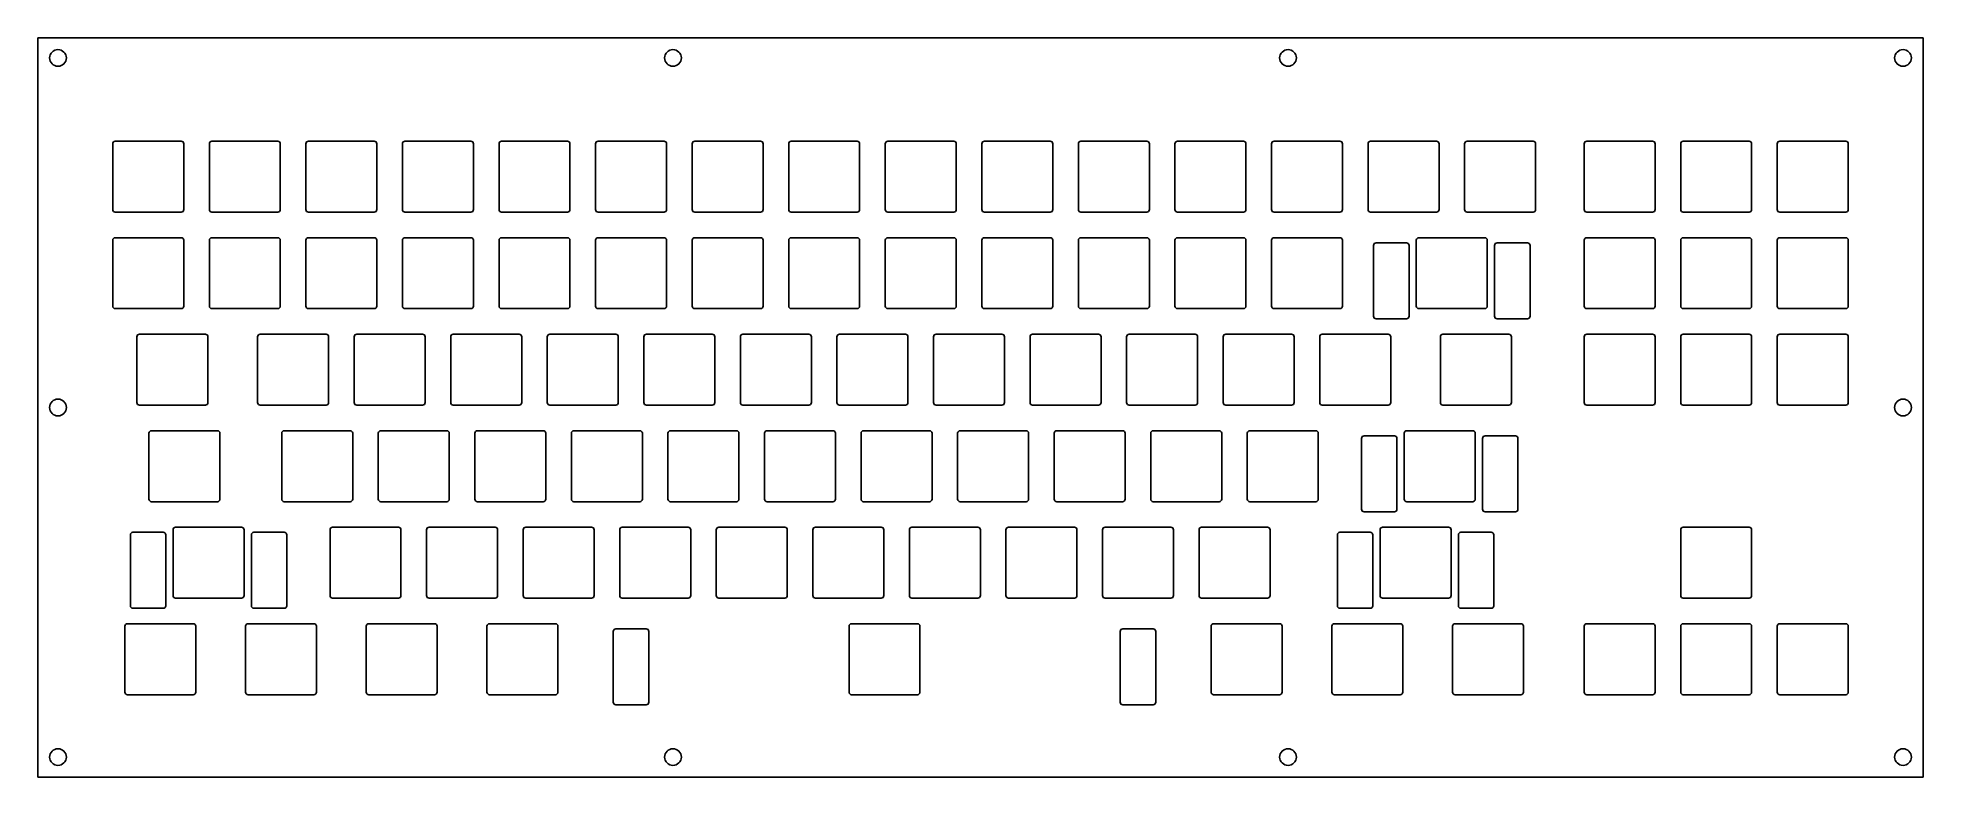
# Model space of a CAD drawing. Extents: x -0.186 to 0.186, y -0.073 to 0.073.
import ezdxf

# ---------------------------------------------------------------- set-up
doc = ezdxf.new("R2010")
doc.units = 0
doc.layers.add('VISIBLE', color=7, linetype='CONTINUOUS')

msp = doc.modelspace()

# ---------------------------------------------------------------- linework, layer by layer
at = {"layer": 'VISIBLE'}
for p, q in [((-0.186, 0.073), (0.186, 0.073)), ((-0.186, 0.073), (-0.186, -0.073)), ((0.186, 0.073), (0.186, -0.073)), ((-0.17069, 0.05256), (-0.15769, 0.05256)), ((-0.15164, 0.05256), (-0.13864, 0.05256)), ((-0.13259, 0.05256), (-0.11959, 0.05256)), ((-0.11354, 0.05256), (-0.10054, 0.05256)), ((-0.09449, 0.05256), (-0.08149, 0.05256)), ((-0.07544, 0.05256), (-0.06244, 0.05256)), ((-0.05639, 0.05256), (-0.04339, 0.05256)), ((-0.03734, 0.05256), (-0.02434, 0.05256)), ((-0.01829, 0.05256), (-0.00529, 0.05256)), ((0.00076, 0.05256), (0.01376, 0.05256)), ((0.01981, 0.05256), (0.03281, 0.05256)), ((0.03886, 0.05256), (0.05186, 0.05256)), ((0.05791, 0.05256), (0.07091, 0.05256)), ((0.07696, 0.05256), (0.08996, 0.05256)), ((0.09601, 0.05256), (0.10901, 0.05256)), ((0.11959, 0.05256), (0.13259, 0.05256)), ((0.13864, 0.05256), (0.15164, 0.05256)), ((0.15769, 0.05256), (0.17069, 0.05256)), ((-0.17119, 0.05206), (-0.17119, 0.03906)), ((-0.15719, 0.05206), (-0.15719, 0.03906)), ((-0.15214, 0.05206), (-0.15214, 0.03906)), ((-0.13814, 0.05206), (-0.13814, 0.03906)), ((-0.13309, 0.05206), (-0.13309, 0.03906)), ((-0.11909, 0.05206), (-0.11909, 0.03906)), ((-0.11404, 0.05206), (-0.11404, 0.03906)), ((-0.10004, 0.05206), (-0.10004, 0.03906)), ((-0.09499, 0.05206), (-0.09499, 0.03906)), ((-0.08099, 0.05206), (-0.08099, 0.03906)), ((-0.07594, 0.05206), (-0.07594, 0.03906)), ((-0.06194, 0.05206), (-0.06194, 0.03906)), ((-0.05689, 0.05206), (-0.05689, 0.03906)), ((-0.04289, 0.05206), (-0.04289, 0.03906)), ((-0.03784, 0.05206), (-0.03784, 0.03906)), ((-0.02384, 0.05206), (-0.02384, 0.03906)), ((-0.01879, 0.05206), (-0.01879, 0.03906)), ((-0.00479, 0.05206), (-0.00479, 0.03906)), ((0.00026, 0.05206), (0.00026, 0.03906)), ((0.01426, 0.05206), (0.01426, 0.03906)), ((0.01931, 0.05206), (0.01931, 0.03906)), ((0.03331, 0.05206), (0.03331, 0.03906)), ((0.03836, 0.05206), (0.03836, 0.03906)), ((0.05236, 0.05206), (0.05236, 0.03906)), ((0.05741, 0.05206), (0.05741, 0.03906)), ((0.07141, 0.05206), (0.07141, 0.03906)), ((0.07646, 0.05206), (0.07646, 0.03906)), ((0.09046, 0.05206), (0.09046, 0.03906)), ((0.09551, 0.05206), (0.09551, 0.03906)), ((0.10951, 0.05206), (0.10951, 0.03906)), ((0.11909, 0.05206), (0.11909, 0.03906)), ((0.13309, 0.05206), (0.13309, 0.03906)), ((0.13814, 0.05206), (0.13814, 0.03906)), ((0.15214, 0.05206), (0.15214, 0.03906)), ((0.15719, 0.05206), (0.15719, 0.03906)), ((0.17119, 0.05206), (0.17119, 0.03906)), ((-0.17069, 0.03856), (-0.15769, 0.03856)), ((-0.15164, 0.03856), (-0.13864, 0.03856)), ((-0.13259, 0.03856), (-0.11959, 0.03856)), ((-0.11354, 0.03856), (-0.10054, 0.03856)), ((-0.09449, 0.03856), (-0.08149, 0.03856)), ((-0.07544, 0.03856), (-0.06244, 0.03856)), ((-0.05639, 0.03856), (-0.04339, 0.03856)), ((-0.03734, 0.03856), (-0.02434, 0.03856)), ((-0.01829, 0.03856), (-0.00529, 0.03856)), ((0.00076, 0.03856), (0.01376, 0.03856)), ((0.01981, 0.03856), (0.03281, 0.03856)), ((0.03886, 0.03856), (0.05186, 0.03856)), ((0.05791, 0.03856), (0.07091, 0.03856)), ((0.07696, 0.03856), (0.08996, 0.03856)), ((0.09601, 0.03856), (0.10901, 0.03856)), ((0.11959, 0.03856), (0.13259, 0.03856)), ((0.13864, 0.03856), (0.15164, 0.03856)), ((0.15769, 0.03856), (0.17069, 0.03856)), ((-0.17069, 0.03351), (-0.15769, 0.03351)), ((-0.15164, 0.03351), (-0.13864, 0.03351)), ((-0.13259, 0.03351), (-0.11959, 0.03351)), ((-0.11354, 0.03351), (-0.10054, 0.03351)), ((-0.09449, 0.03351), (-0.08149, 0.03351)), ((-0.07544, 0.03351), (-0.06244, 0.03351)), ((-0.05639, 0.03351), (-0.04339, 0.03351)), ((-0.03734, 0.03351), (-0.02434, 0.03351)), ((-0.01829, 0.03351), (-0.00529, 0.03351)), ((0.00076, 0.03351), (0.01376, 0.03351)), ((0.01981, 0.03351), (0.03281, 0.03351)), ((0.03886, 0.03351), (0.05186, 0.03351)), ((0.05791, 0.03351), (0.07091, 0.03351)), ((0.08648, 0.03351), (0.09948, 0.03351)), ((0.11959, 0.03351), (0.13259, 0.03351)), ((0.13864, 0.03351), (0.15164, 0.03351)), ((0.15769, 0.03351), (0.17069, 0.03351)), ((-0.17119, 0.03301), (-0.17119, 0.02001)), ((-0.15719, 0.03301), (-0.15719, 0.02001)), ((-0.15214, 0.03301), (-0.15214, 0.02001)), ((-0.13814, 0.03301), (-0.13814, 0.02001)), ((-0.13309, 0.03301), (-0.13309, 0.02001)), ((-0.11909, 0.03301), (-0.11909, 0.02001)), ((-0.11404, 0.03301), (-0.11404, 0.02001)), ((-0.10004, 0.03301), (-0.10004, 0.02001)), ((-0.09499, 0.03301), (-0.09499, 0.02001)), ((-0.08099, 0.03301), (-0.08099, 0.02001)), ((-0.07594, 0.03301), (-0.07594, 0.02001)), ((-0.06194, 0.03301), (-0.06194, 0.02001)), ((-0.05689, 0.03301), (-0.05689, 0.02001)), ((-0.04289, 0.03301), (-0.04289, 0.02001)), ((-0.03784, 0.03301), (-0.03784, 0.02001)), ((-0.02384, 0.03301), (-0.02384, 0.02001)), ((-0.01879, 0.03301), (-0.01879, 0.02001)), ((-0.00479, 0.03301), (-0.00479, 0.02001)), ((0.00026, 0.03301), (0.00026, 0.02001)), ((0.01426, 0.03301), (0.01426, 0.02001)), ((0.01931, 0.03301), (0.01931, 0.02001)), ((0.03331, 0.03301), (0.03331, 0.02001)), ((0.03836, 0.03301), (0.03836, 0.02001)), ((0.05236, 0.03301), (0.05236, 0.02001)), ((0.05741, 0.03301), (0.05741, 0.02001)), ((0.07141, 0.03301), (0.07141, 0.02001)), ((0.07754, 0.03201), (0.07754, 0.01801)), ((0.07804, 0.03251), (0.08404, 0.03251)), ((0.08454, 0.03201), (0.08454, 0.01801)), ((0.08598, 0.03301), (0.08598, 0.02001)), ((0.09998, 0.03301), (0.09998, 0.02001)), ((0.10142, 0.03201), (0.10142, 0.01801)), ((0.10192, 0.03251), (0.10792, 0.03251)), ((0.10842, 0.03201), (0.10842, 0.01801)), ((0.11909, 0.03301), (0.11909, 0.02001)), ((0.13309, 0.03301), (0.13309, 0.02001)), ((0.13814, 0.03301), (0.13814, 0.02001)), ((0.15214, 0.03301), (0.15214, 0.02001)), ((0.15719, 0.03301), (0.15719, 0.02001)), ((0.17119, 0.03301), (0.17119, 0.02001)), ((-0.17069, 0.01951), (-0.15769, 0.01951)), ((-0.15164, 0.01951), (-0.13864, 0.01951)), ((-0.13259, 0.01951), (-0.11959, 0.01951)), ((-0.11354, 0.01951), (-0.10054, 0.01951)), ((-0.09449, 0.01951), (-0.08149, 0.01951)), ((-0.07544, 0.01951), (-0.06244, 0.01951)), ((-0.05639, 0.01951), (-0.04339, 0.01951)), ((-0.03734, 0.01951), (-0.02434, 0.01951)), ((-0.01829, 0.01951), (-0.00529, 0.01951)), ((0.00076, 0.01951), (0.01376, 0.01951)), ((0.01981, 0.01951), (0.03281, 0.01951)), ((0.03886, 0.01951), (0.05186, 0.01951)), ((0.05791, 0.01951), (0.07091, 0.01951)), ((0.08648, 0.01951), (0.09948, 0.01951)), ((0.11959, 0.01951), (0.13259, 0.01951)), ((0.13864, 0.01951), (0.15164, 0.01951)), ((0.15769, 0.01951), (0.17069, 0.01951)), ((0.07804, 0.01751), (0.08404, 0.01751)), ((0.10192, 0.01751), (0.10792, 0.01751)), ((-0.16643, 0.01396), (-0.16643, 0.00096)), ((-0.16593, 0.01446), (-0.15293, 0.01446)), ((-0.15243, 0.01396), (-0.15243, 0.00096)), ((-0.14262, 0.01396), (-0.14262, 0.00096)), ((-0.14212, 0.01446), (-0.12912, 0.01446)), ((-0.12862, 0.01396), (-0.12862, 0.00096)), ((-0.12357, 0.01396), (-0.12357, 0.00096)), ((-0.12307, 0.01446), (-0.11007, 0.01446)), ((-0.10957, 0.01396), (-0.10957, 0.00096)), ((-0.10452, 0.01396), (-0.10452, 0.00096)), ((-0.10402, 0.01446), (-0.09102, 0.01446)), ((-0.09052, 0.01396), (-0.09052, 0.00096)), ((-0.08547, 0.01396), (-0.08547, 0.00096)), ((-0.08497, 0.01446), (-0.07197, 0.01446)), ((-0.07147, 0.01396), (-0.07147, 0.00096)), ((-0.06642, 0.01396), (-0.06642, 0.00096)), ((-0.06592, 0.01446), (-0.05292, 0.01446)), ((-0.05242, 0.01396), (-0.05242, 0.00096)), ((-0.04737, 0.01396), (-0.04737, 0.00096)), ((-0.04687, 0.01446), (-0.03387, 0.01446)), ((-0.03337, 0.01396), (-0.03337, 0.00096)), ((-0.02832, 0.01396), (-0.02832, 0.00096)), ((-0.02782, 0.01446), (-0.01482, 0.01446)), ((-0.01432, 0.01396), (-0.01432, 0.00096)), ((-0.00927, 0.01396), (-0.00927, 0.00096)), ((-0.00877, 0.01446), (0.00423, 0.01446)), ((0.00473, 0.01396), (0.00473, 0.00096)), ((0.00978, 0.01396), (0.00978, 0.00096)), ((0.01028, 0.01446), (0.02328, 0.01446)), ((0.02378, 0.01396), (0.02378, 0.00096)), ((0.02883, 0.01396), (0.02883, 0.00096)), ((0.02933, 0.01446), (0.04233, 0.01446)), ((0.04283, 0.01396), (0.04283, 0.00096)), ((0.04788, 0.01396), (0.04788, 0.00096)), ((0.04838, 0.01446), (0.06138, 0.01446)), ((0.06188, 0.01396), (0.06188, 0.00096)), ((0.06693, 0.01396), (0.06693, 0.00096)), ((0.06743, 0.01446), (0.08043, 0.01446)), ((0.08093, 0.01396), (0.08093, 0.00096)), ((0.09074, 0.01396), (0.09074, 0.00096)), ((0.09124, 0.01446), (0.10424, 0.01446)), ((0.10474, 0.01396), (0.10474, 0.00096)), ((0.11909, 0.01396), (0.11909, 0.00096)), ((0.11959, 0.01446), (0.13259, 0.01446)), ((0.13309, 0.01396), (0.13309, 0.00096)), ((0.13814, 0.01396), (0.13814, 0.00096)), ((0.13864, 0.01446), (0.15164, 0.01446)), ((0.15214, 0.01396), (0.15214, 0.00096)), ((0.15719, 0.01396), (0.15719, 0.00096)), ((0.15769, 0.01446), (0.17069, 0.01446)), ((0.17119, 0.01396), (0.17119, 0.00096)), ((-0.16593, 0.00046), (-0.15293, 0.00046)), ((-0.14212, 0.00046), (-0.12912, 0.00046)), ((-0.12307, 0.00046), (-0.11007, 0.00046)), ((-0.10402, 0.00046), (-0.09102, 0.00046)), ((-0.08497, 0.00046), (-0.07197, 0.00046)), ((-0.06592, 0.00046), (-0.05292, 0.00046)), ((-0.04687, 0.00046), (-0.03387, 0.00046)), ((-0.02782, 0.00046), (-0.01482, 0.00046)), ((-0.00877, 0.00046), (0.00423, 0.00046)), ((0.01028, 0.00046), (0.02328, 0.00046)), ((0.02933, 0.00046), (0.04233, 0.00046)), ((0.04838, 0.00046), (0.06138, 0.00046)), ((0.06743, 0.00046), (0.08043, 0.00046)), ((0.09124, 0.00046), (0.10424, 0.00046)), ((0.11959, 0.00046), (0.13259, 0.00046)), ((0.13864, 0.00046), (0.15164, 0.00046)), ((0.15769, 0.00046), (0.17069, 0.00046)), ((-0.16405, -0.00509), (-0.16405, -0.01809)), ((-0.16355, -0.00459), (-0.15055, -0.00459)), ((-0.15005, -0.00509), (-0.15005, -0.01809)), ((-0.13786, -0.00509), (-0.13786, -0.01809)), ((-0.13736, -0.00459), (-0.12436, -0.00459)), ((-0.12386, -0.00509), (-0.12386, -0.01809)), ((-0.11881, -0.00509), (-0.11881, -0.01809)), ((-0.11831, -0.00459), (-0.10531, -0.00459)), ((-0.10481, -0.00509), (-0.10481, -0.01809)), ((-0.09976, -0.00509), (-0.09976, -0.01809)), ((-0.09926, -0.00459), (-0.08626, -0.00459)), ((-0.08576, -0.00509), (-0.08576, -0.01809)), ((-0.08071, -0.00509), (-0.08071, -0.01809)), ((-0.08021, -0.00459), (-0.06721, -0.00459)), ((-0.06671, -0.00509), (-0.06671, -0.01809)), ((-0.06166, -0.00509), (-0.06166, -0.01809)), ((-0.06116, -0.00459), (-0.04816, -0.00459)), ((-0.04766, -0.00509), (-0.04766, -0.01809)), ((-0.04261, -0.00509), (-0.04261, -0.01809)), ((-0.04211, -0.00459), (-0.02911, -0.00459)), ((-0.02861, -0.00509), (-0.02861, -0.01809)), ((-0.02356, -0.00509), (-0.02356, -0.01809)), ((-0.02306, -0.00459), (-0.01006, -0.00459)), ((-0.00956, -0.00509), (-0.00956, -0.01809)), ((-0.00451, -0.00509), (-0.00451, -0.01809)), ((-0.00401, -0.00459), (0.00899, -0.00459)), ((0.00949, -0.00509), (0.00949, -0.01809)), ((0.01454, -0.00509), (0.01454, -0.01809)), ((0.01504, -0.00459), (0.02804, -0.00459)), ((0.02854, -0.00509), (0.02854, -0.01809)), ((0.03359, -0.00509), (0.03359, -0.01809)), ((0.03409, -0.00459), (0.04709, -0.00459)), ((0.04759, -0.00509), (0.04759, -0.01809)), ((0.05264, -0.00509), (0.05264, -0.01809)), ((0.05314, -0.00459), (0.06614, -0.00459)), ((0.06664, -0.00509), (0.06664, -0.01809)), ((0.07516, -0.00609), (0.07516, -0.02009)), ((0.07566, -0.00559), (0.08166, -0.00559)), ((0.08216, -0.00609), (0.08216, -0.02009)), ((0.0836, -0.00509), (0.0836, -0.01809)), ((0.0841, -0.00459), (0.0971, -0.00459)), ((0.0976, -0.00509), (0.0976, -0.01809)), ((0.09904, -0.00609), (0.09904, -0.02009)), ((0.09954, -0.00559), (0.10554, -0.00559)), ((0.10604, -0.00609), (0.10604, -0.02009)), ((-0.16355, -0.01859), (-0.15055, -0.01859)), ((-0.13736, -0.01859), (-0.12436, -0.01859)), ((-0.11831, -0.01859), (-0.10531, -0.01859)), ((-0.09926, -0.01859), (-0.08626, -0.01859)), ((-0.08021, -0.01859), (-0.06721, -0.01859)), ((-0.06116, -0.01859), (-0.04816, -0.01859)), ((-0.04211, -0.01859), (-0.02911, -0.01859)), ((-0.02306, -0.01859), (-0.01006, -0.01859)), ((-0.00401, -0.01859), (0.00899, -0.01859)), ((0.01504, -0.01859), (0.02804, -0.01859)), ((0.03409, -0.01859), (0.04709, -0.01859)), ((0.05314, -0.01859), (0.06614, -0.01859)), ((0.0841, -0.01859), (0.0971, -0.01859)), ((0.07566, -0.02059), (0.08166, -0.02059)), ((0.09954, -0.02059), (0.10554, -0.02059)), ((-0.16772, -0.02514), (-0.16772, -0.03914)), ((-0.16722, -0.02464), (-0.16122, -0.02464)), ((-0.16072, -0.02514), (-0.16072, -0.03914)), ((-0.15929, -0.02414), (-0.15929, -0.03714)), ((-0.15879, -0.02364), (-0.14579, -0.02364)), ((-0.14529, -0.02414), (-0.14529, -0.03714)), ((-0.14385, -0.02514), (-0.14385, -0.03914)), ((-0.14335, -0.02464), (-0.13735, -0.02464)), ((-0.13685, -0.02514), (-0.13685, -0.03914)), ((-0.12833, -0.02414), (-0.12833, -0.03714)), ((-0.12783, -0.02364), (-0.11483, -0.02364)), ((-0.11433, -0.02414), (-0.11433, -0.03714)), ((-0.10928, -0.02414), (-0.10928, -0.03714)), ((-0.10878, -0.02364), (-0.09578, -0.02364)), ((-0.09528, -0.02414), (-0.09528, -0.03714)), ((-0.09023, -0.02414), (-0.09023, -0.03714)), ((-0.08973, -0.02364), (-0.07673, -0.02364)), ((-0.07623, -0.02414), (-0.07623, -0.03714)), ((-0.07118, -0.02414), (-0.07118, -0.03714)), ((-0.07068, -0.02364), (-0.05768, -0.02364)), ((-0.05718, -0.02414), (-0.05718, -0.03714)), ((-0.05213, -0.02414), (-0.05213, -0.03714)), ((-0.05163, -0.02364), (-0.03863, -0.02364)), ((-0.03813, -0.02414), (-0.03813, -0.03714)), ((-0.03308, -0.02414), (-0.03308, -0.03714)), ((-0.03258, -0.02364), (-0.01958, -0.02364)), ((-0.01908, -0.02414), (-0.01908, -0.03714)), ((-0.01403, -0.02414), (-0.01403, -0.03714)), ((-0.01353, -0.02364), (-0.00053, -0.02364)), ((-0.00003, -0.02414), (-0.00003, -0.03714)), ((0.00502, -0.02414), (0.00502, -0.03714)), ((0.00552, -0.02364), (0.01852, -0.02364)), ((0.01902, -0.02414), (0.01902, -0.03714)), ((0.02407, -0.02414), (0.02407, -0.03714)), ((0.02457, -0.02364), (0.03757, -0.02364)), ((0.03807, -0.02414), (0.03807, -0.03714)), ((0.04312, -0.02414), (0.04312, -0.03714)), ((0.04362, -0.02364), (0.05662, -0.02364)), ((0.05712, -0.02414), (0.05712, -0.03714)), ((0.0704, -0.02514), (0.0704, -0.03914)), ((0.0709, -0.02464), (0.0769, -0.02464)), ((0.0774, -0.02514), (0.0774, -0.03914)), ((0.07884, -0.02414), (0.07884, -0.03714)), ((0.07934, -0.02364), (0.09234, -0.02364)), ((0.09284, -0.02414), (0.09284, -0.03714)), ((0.09428, -0.02514), (0.09428, -0.03914)), ((0.09478, -0.02464), (0.10078, -0.02464)), ((0.10128, -0.02514), (0.10128, -0.03914)), ((0.13814, -0.02414), (0.13814, -0.03714)), ((0.13864, -0.02364), (0.15164, -0.02364)), ((0.15214, -0.02414), (0.15214, -0.03714)), ((-0.16722, -0.03964), (-0.16122, -0.03964)), ((-0.15879, -0.03764), (-0.14579, -0.03764)), ((-0.14335, -0.03964), (-0.13735, -0.03964)), ((-0.12783, -0.03764), (-0.11483, -0.03764)), ((-0.10878, -0.03764), (-0.09578, -0.03764)), ((-0.08973, -0.03764), (-0.07673, -0.03764)), ((-0.07068, -0.03764), (-0.05768, -0.03764)), ((-0.05163, -0.03764), (-0.03863, -0.03764)), ((-0.03258, -0.03764), (-0.01958, -0.03764)), ((-0.01353, -0.03764), (-0.00053, -0.03764)), ((0.00552, -0.03764), (0.01852, -0.03764)), ((0.02457, -0.03764), (0.03757, -0.03764)), ((0.04362, -0.03764), (0.05662, -0.03764)), ((0.0709, -0.03964), (0.0769, -0.03964)), ((0.07934, -0.03764), (0.09234, -0.03764)), ((0.09478, -0.03964), (0.10078, -0.03964)), ((0.13864, -0.03764), (0.15164, -0.03764)), ((-0.16881, -0.04319), (-0.16881, -0.05619)), ((-0.16831, -0.04269), (-0.15531, -0.04269)), ((-0.15481, -0.04319), (-0.15481, -0.05619)), ((-0.145, -0.04319), (-0.145, -0.05619)), ((-0.1445, -0.04269), (-0.1315, -0.04269)), ((-0.131, -0.04319), (-0.131, -0.05619)), ((-0.12119, -0.04319), (-0.12119, -0.05619)), ((-0.12069, -0.04269), (-0.10769, -0.04269)), ((-0.10719, -0.04319), (-0.10719, -0.05619)), ((-0.09737, -0.04319), (-0.09737, -0.05619)), ((-0.09687, -0.04269), (-0.08387, -0.04269)), ((-0.08337, -0.04319), (-0.08337, -0.05619)), ((-0.07244, -0.04419), (-0.07244, -0.05819)), ((-0.07194, -0.04369), (-0.06594, -0.04369)), ((-0.06544, -0.04419), (-0.06544, -0.05819)), ((-0.02594, -0.04319), (-0.02594, -0.05619)), ((-0.02544, -0.04269), (-0.01244, -0.04269)), ((-0.01194, -0.04319), (-0.01194, -0.05619)), ((0.02756, -0.04419), (0.02756, -0.05819)), ((0.02806, -0.04369), (0.03406, -0.04369)), ((0.03456, -0.04419), (0.03456, -0.05819)), ((0.0455, -0.04319), (0.0455, -0.05619)), ((0.046, -0.04269), (0.059, -0.04269)), ((0.0595, -0.04319), (0.0595, -0.05619)), ((0.06931, -0.04319), (0.06931, -0.05619)), ((0.06981, -0.04269), (0.08281, -0.04269)), ((0.08331, -0.04319), (0.08331, -0.05619)), ((0.09313, -0.04319), (0.09313, -0.05619)), ((0.09363, -0.04269), (0.10663, -0.04269)), ((0.10713, -0.04319), (0.10713, -0.05619)), ((0.11909, -0.04319), (0.11909, -0.05619)), ((0.11959, -0.04269), (0.13259, -0.04269)), ((0.13309, -0.04319), (0.13309, -0.05619)), ((0.13814, -0.04319), (0.13814, -0.05619)), ((0.13864, -0.04269), (0.15164, -0.04269)), ((0.15214, -0.04319), (0.15214, -0.05619)), ((0.15719, -0.04319), (0.15719, -0.05619)), ((0.15769, -0.04269), (0.17069, -0.04269)), ((0.17119, -0.04319), (0.17119, -0.05619)), ((-0.16831, -0.05669), (-0.15531, -0.05669)), ((-0.1445, -0.05669), (-0.1315, -0.05669)), ((-0.12069, -0.05669), (-0.10769, -0.05669)), ((-0.09687, -0.05669), (-0.08387, -0.05669)), ((-0.07194, -0.05869), (-0.06594, -0.05869)), ((-0.02544, -0.05669), (-0.01244, -0.05669)), ((0.02806, -0.05869), (0.03406, -0.05869)), ((0.046, -0.05669), (0.059, -0.05669)), ((0.06981, -0.05669), (0.08281, -0.05669)), ((0.09363, -0.05669), (0.10663, -0.05669)), ((0.11959, -0.05669), (0.13259, -0.05669)), ((0.13864, -0.05669), (0.15164, -0.05669)), ((0.15769, -0.05669), (0.17069, -0.05669)), ((-0.186, -0.073), (0.186, -0.073))]:
    msp.add_line(p, q, dxfattribs=at)
for centre in [(-0.182, 0.069), (-0.06067, 0.069), (0.06067, 0.069), (0.182, 0.069), (-0.182, 0), (0.182, 0), (-0.182, -0.069), (-0.06067, -0.069), (0.06067, -0.069), (0.182, -0.069)]:
    msp.add_circle(centre, 0.00165, dxfattribs=at)
for centre, start, end in [((-0.17069, 0.05206), 90, 180), ((-0.15769, 0.05206), 0, 90), ((-0.15164, 0.05206), 90, 180), ((-0.13864, 0.05206), 0, 90), ((-0.13259, 0.05206), 90, 180), ((-0.11959, 0.05206), 0, 90), ((-0.11354, 0.05206), 90, 180), ((-0.10054, 0.05206), 0, 90), ((-0.09449, 0.05206), 90, 180), ((-0.08149, 0.05206), 0, 90), ((-0.07544, 0.05206), 90, 180), ((-0.06244, 0.05206), 0, 90), ((-0.05639, 0.05206), 90, 180), ((-0.04339, 0.05206), 0, 90), ((-0.03734, 0.05206), 90, 180), ((-0.02434, 0.05206), 0, 90), ((-0.01829, 0.05206), 90, 180), ((-0.00529, 0.05206), 0, 90), ((0.00076, 0.05206), 90, 180), ((0.01376, 0.05206), 0, 90), ((0.01981, 0.05206), 90, 180), ((0.03281, 0.05206), 0, 90), ((0.03886, 0.05206), 90, 180), ((0.05186, 0.05206), 0, 90), ((0.05791, 0.05206), 90, 180), ((0.07091, 0.05206), 0, 90), ((0.07696, 0.05206), 90, 180), ((0.08996, 0.05206), 0, 90), ((0.09601, 0.05206), 90, 180), ((0.10901, 0.05206), 0, 90), ((0.11959, 0.05206), 90, 180), ((0.13259, 0.05206), 0, 90), ((0.13864, 0.05206), 90, 180), ((0.15164, 0.05206), 0, 90), ((0.15769, 0.05206), 90, 180), ((0.17069, 0.05206), 0, 90), ((-0.17069, 0.03906), 180, 270), ((-0.15769, 0.03906), 270, 0), ((-0.15164, 0.03906), 180, 270), ((-0.13864, 0.03906), 270, 0), ((-0.13259, 0.03906), 180, 270), ((-0.11959, 0.03906), 270, 0), ((-0.11354, 0.03906), 180, 270), ((-0.10054, 0.03906), 270, 0), ((-0.09449, 0.03906), 180, 270), ((-0.08149, 0.03906), 270, 0), ((-0.07544, 0.03906), 180, 270), ((-0.06244, 0.03906), 270, 0), ((-0.05639, 0.03906), 180, 270), ((-0.04339, 0.03906), 270, 0), ((-0.03734, 0.03906), 180, 270), ((-0.02434, 0.03906), 270, 0), ((-0.01829, 0.03906), 180, 270), ((-0.00529, 0.03906), 270, 0), ((0.00076, 0.03906), 180, 270), ((0.01376, 0.03906), 270, 0), ((0.01981, 0.03906), 180, 270), ((0.03281, 0.03906), 270, 0), ((0.03886, 0.03906), 180, 270), ((0.05186, 0.03906), 270, 0), ((0.05791, 0.03906), 180, 270), ((0.07091, 0.03906), 270, 0), ((0.07696, 0.03906), 180, 270), ((0.08996, 0.03906), 270, 0), ((0.09601, 0.03906), 180, 270), ((0.10901, 0.03906), 270, 0), ((0.11959, 0.03906), 180, 270), ((0.13259, 0.03906), 270, 0), ((0.13864, 0.03906), 180, 270), ((0.15164, 0.03906), 270, 0), ((0.15769, 0.03906), 180, 270), ((0.17069, 0.03906), 270, 0), ((-0.17069, 0.03301), 90, 180), ((-0.15769, 0.03301), 0, 90), ((-0.15164, 0.03301), 90, 180), ((-0.13864, 0.03301), 0, 90), ((-0.13259, 0.03301), 90, 180), ((-0.11959, 0.03301), 0, 90), ((-0.11354, 0.03301), 90, 180), ((-0.10054, 0.03301), 0, 90), ((-0.09449, 0.03301), 90, 180), ((-0.08149, 0.03301), 0, 90), ((-0.07544, 0.03301), 90, 180), ((-0.06244, 0.03301), 0, 90), ((-0.05639, 0.03301), 90, 180), ((-0.04339, 0.03301), 0, 90), ((-0.03734, 0.03301), 90, 180), ((-0.02434, 0.03301), 0, 90), ((-0.01829, 0.03301), 90, 180), ((-0.00529, 0.03301), 0, 90), ((0.00076, 0.03301), 90, 180), ((0.01376, 0.03301), 0, 90), ((0.01981, 0.03301), 90, 180), ((0.03281, 0.03301), 0, 90), ((0.03886, 0.03301), 90, 180), ((0.05186, 0.03301), 0, 90), ((0.05791, 0.03301), 90, 180), ((0.07091, 0.03301), 0, 90), ((0.08648, 0.03301), 90, 180), ((0.09948, 0.03301), 0, 90), ((0.11959, 0.03301), 90, 180), ((0.13259, 0.03301), 0, 90), ((0.13864, 0.03301), 90, 180), ((0.15164, 0.03301), 0, 90), ((0.15769, 0.03301), 90, 180), ((0.17069, 0.03301), 0, 90), ((0.07804, 0.03201), 90, 180), ((0.08404, 0.03201), 0, 90), ((0.10192, 0.03201), 90, 180), ((0.10792, 0.03201), 0, 90), ((-0.17069, 0.02001), 180, 270), ((-0.15769, 0.02001), 270, 0), ((-0.15164, 0.02001), 180, 270), ((-0.13864, 0.02001), 270, 0), ((-0.13259, 0.02001), 180, 270), ((-0.11959, 0.02001), 270, 0), ((-0.11354, 0.02001), 180, 270), ((-0.10054, 0.02001), 270, 0), ((-0.09449, 0.02001), 180, 270), ((-0.08149, 0.02001), 270, 0), ((-0.07544, 0.02001), 180, 270), ((-0.06244, 0.02001), 270, 0), ((-0.05639, 0.02001), 180, 270), ((-0.04339, 0.02001), 270, 0), ((-0.03734, 0.02001), 180, 270), ((-0.02434, 0.02001), 270, 0), ((-0.01829, 0.02001), 180, 270), ((-0.00529, 0.02001), 270, 0), ((0.00076, 0.02001), 180, 270), ((0.01376, 0.02001), 270, 0), ((0.01981, 0.02001), 180, 270), ((0.03281, 0.02001), 270, 0), ((0.03886, 0.02001), 180, 270), ((0.05186, 0.02001), 270, 0), ((0.05791, 0.02001), 180, 270), ((0.07091, 0.02001), 270, 0), ((0.08648, 0.02001), 180, 270), ((0.09948, 0.02001), 270, 0), ((0.11959, 0.02001), 180, 270), ((0.13259, 0.02001), 270, 0), ((0.13864, 0.02001), 180, 270), ((0.15164, 0.02001), 270, 0), ((0.15769, 0.02001), 180, 270), ((0.17069, 0.02001), 270, 0), ((0.07804, 0.01801), 180, 270), ((0.08404, 0.01801), 270, 0), ((0.10192, 0.01801), 180, 270), ((0.10792, 0.01801), 270, 0), ((-0.16593, 0.01396), 90, 180), ((-0.15293, 0.01396), 0, 90), ((-0.14212, 0.01396), 90, 180), ((-0.12912, 0.01396), 0, 90), ((-0.12307, 0.01396), 90, 180), ((-0.11007, 0.01396), 0, 90), ((-0.10402, 0.01396), 90, 180), ((-0.09102, 0.01396), 0, 90), ((-0.08497, 0.01396), 90, 180), ((-0.07197, 0.01396), 0, 90), ((-0.06592, 0.01396), 90, 180), ((-0.05292, 0.01396), 0, 90), ((-0.04687, 0.01396), 90, 180), ((-0.03387, 0.01396), 0, 90), ((-0.02782, 0.01396), 90, 180), ((-0.01482, 0.01396), 0, 90), ((-0.00877, 0.01396), 90, 180), ((0.00423, 0.01396), 0, 90), ((0.01028, 0.01396), 90, 180), ((0.02328, 0.01396), 0, 90), ((0.02933, 0.01396), 90, 180), ((0.04233, 0.01396), 0, 90), ((0.04838, 0.01396), 90, 180), ((0.06138, 0.01396), 0, 90), ((0.06743, 0.01396), 90, 180), ((0.08043, 0.01396), 0, 90), ((0.09124, 0.01396), 90, 180), ((0.10424, 0.01396), 0, 90), ((0.11959, 0.01396), 90, 180), ((0.13259, 0.01396), 0, 90), ((0.13864, 0.01396), 90, 180), ((0.15164, 0.01396), 0, 90), ((0.15769, 0.01396), 90, 180), ((0.17069, 0.01396), 0, 90), ((-0.16593, 0.00096), 180, 270), ((-0.15293, 0.00096), 270, 0), ((-0.14212, 0.00096), 180, 270), ((-0.12912, 0.00096), 270, 0), ((-0.12307, 0.00096), 180, 270), ((-0.11007, 0.00096), 270, 0), ((-0.10402, 0.00096), 180, 270), ((-0.09102, 0.00096), 270, 0), ((-0.08497, 0.00096), 180, 270), ((-0.07197, 0.00096), 270, 0), ((-0.06592, 0.00096), 180, 270), ((-0.05292, 0.00096), 270, 0), ((-0.04687, 0.00096), 180, 270), ((-0.03387, 0.00096), 270, 0), ((-0.02782, 0.00096), 180, 270), ((-0.01482, 0.00096), 270, 0), ((-0.00877, 0.00096), 180, 270), ((0.00423, 0.00096), 270, 0), ((0.01028, 0.00096), 180, 270), ((0.02328, 0.00096), 270, 0), ((0.02933, 0.00096), 180, 270), ((0.04233, 0.00096), 270, 0), ((0.04838, 0.00096), 180, 270), ((0.06138, 0.00096), 270, 0), ((0.06743, 0.00096), 180, 270), ((0.08043, 0.00096), 270, 0), ((0.09124, 0.00096), 180, 270), ((0.10424, 0.00096), 270, 0), ((0.11959, 0.00096), 180, 270), ((0.13259, 0.00096), 270, 0), ((0.13864, 0.00096), 180, 270), ((0.15164, 0.00096), 270, 0), ((0.15769, 0.00096), 180, 270), ((0.17069, 0.00096), 270, 0), ((-0.16355, -0.00509), 90, 180), ((-0.15055, -0.00509), 0, 90), ((-0.13736, -0.00509), 90, 180), ((-0.12436, -0.00509), 0, 90), ((-0.11831, -0.00509), 90, 180), ((-0.10531, -0.00509), 0, 90), ((-0.09926, -0.00509), 90, 180), ((-0.08626, -0.00509), 0, 90), ((-0.08021, -0.00509), 90, 180), ((-0.06721, -0.00509), 0, 90), ((-0.06116, -0.00509), 90, 180), ((-0.04816, -0.00509), 0, 90), ((-0.04211, -0.00509), 90, 180), ((-0.02911, -0.00509), 0, 90), ((-0.02306, -0.00509), 90, 180), ((-0.01006, -0.00509), 0, 90), ((-0.00401, -0.00509), 90, 180), ((0.00899, -0.00509), 0, 90), ((0.01504, -0.00509), 90, 180), ((0.02804, -0.00509), 0, 90), ((0.03409, -0.00509), 90, 180), ((0.04709, -0.00509), 0, 90), ((0.05314, -0.00509), 90, 180), ((0.06614, -0.00509), 0, 90), ((0.07566, -0.00609), 90, 180), ((0.08166, -0.00609), 0, 90), ((0.0841, -0.00509), 90, 180), ((0.0971, -0.00509), 0, 90), ((0.09954, -0.00609), 90, 180), ((0.10554, -0.00609), 0, 90), ((-0.16355, -0.01809), 180, 270), ((-0.15055, -0.01809), 270, 0), ((-0.13736, -0.01809), 180, 270), ((-0.12436, -0.01809), 270, 0), ((-0.11831, -0.01809), 180, 270), ((-0.10531, -0.01809), 270, 0), ((-0.09926, -0.01809), 180, 270), ((-0.08626, -0.01809), 270, 0), ((-0.08021, -0.01809), 180, 270), ((-0.06721, -0.01809), 270, 0), ((-0.06116, -0.01809), 180, 270), ((-0.04816, -0.01809), 270, 0), ((-0.04211, -0.01809), 180, 270), ((-0.02911, -0.01809), 270, 0), ((-0.02306, -0.01809), 180, 270), ((-0.01006, -0.01809), 270, 0), ((-0.00401, -0.01809), 180, 270), ((0.00899, -0.01809), 270, 0), ((0.01504, -0.01809), 180, 270), ((0.02804, -0.01809), 270, 0), ((0.03409, -0.01809), 180, 270), ((0.04709, -0.01809), 270, 0), ((0.05314, -0.01809), 180, 270), ((0.06614, -0.01809), 270, 0), ((0.0841, -0.01809), 180, 270), ((0.0971, -0.01809), 270, 0), ((0.07566, -0.02009), 180, 270), ((0.08166, -0.02009), 270, 0), ((0.09954, -0.02009), 180, 270), ((0.10554, -0.02009), 270, 0), ((-0.16722, -0.02514), 90, 180), ((-0.16122, -0.02514), 0, 90), ((-0.15879, -0.02414), 90, 180), ((-0.14579, -0.02414), 0, 90), ((-0.14335, -0.02514), 90, 180), ((-0.13735, -0.02514), 0, 90), ((-0.12783, -0.02414), 90, 180), ((-0.11483, -0.02414), 0, 90), ((-0.10878, -0.02414), 90, 180), ((-0.09578, -0.02414), 0, 90), ((-0.08973, -0.02414), 90, 180), ((-0.07673, -0.02414), 0, 90), ((-0.07068, -0.02414), 90, 180), ((-0.05768, -0.02414), 0, 90), ((-0.05163, -0.02414), 90, 180), ((-0.03863, -0.02414), 0, 90), ((-0.03258, -0.02414), 90, 180), ((-0.01958, -0.02414), 0, 90), ((-0.01353, -0.02414), 90, 180), ((-0.00053, -0.02414), 0, 90), ((0.00552, -0.02414), 90, 180), ((0.01852, -0.02414), 0, 90), ((0.02457, -0.02414), 90, 180), ((0.03757, -0.02414), 0, 90), ((0.04362, -0.02414), 90, 180), ((0.05662, -0.02414), 0, 90), ((0.0709, -0.02514), 90, 180), ((0.0769, -0.02514), 0, 90), ((0.07934, -0.02414), 90, 180), ((0.09234, -0.02414), 0, 90), ((0.09478, -0.02514), 90, 180), ((0.10078, -0.02514), 0, 90), ((0.13864, -0.02414), 90, 180), ((0.15164, -0.02414), 0, 90), ((-0.15879, -0.03714), 180, 270), ((-0.14579, -0.03714), 270, 0), ((-0.12783, -0.03714), 180, 270), ((-0.11483, -0.03714), 270, 0), ((-0.10878, -0.03714), 180, 270), ((-0.09578, -0.03714), 270, 0), ((-0.08973, -0.03714), 180, 270), ((-0.07673, -0.03714), 270, 0), ((-0.07068, -0.03714), 180, 270), ((-0.05768, -0.03714), 270, 0), ((-0.05163, -0.03714), 180, 270), ((-0.03863, -0.03714), 270, 0), ((-0.03258, -0.03714), 180, 270), ((-0.01958, -0.03714), 270, 0), ((-0.01353, -0.03714), 180, 270), ((-0.00053, -0.03714), 270, 0), ((0.00552, -0.03714), 180, 270), ((0.01852, -0.03714), 270, 0), ((0.02457, -0.03714), 180, 270), ((0.03757, -0.03714), 270, 0), ((0.04362, -0.03714), 180, 270), ((0.05662, -0.03714), 270, 0), ((0.07934, -0.03714), 180, 270), ((0.09234, -0.03714), 270, 0), ((0.13864, -0.03714), 180, 270), ((0.15164, -0.03714), 270, 0), ((-0.16722, -0.03914), 180, 270), ((-0.16122, -0.03914), 270, 0), ((-0.14335, -0.03914), 180, 270), ((-0.13735, -0.03914), 270, 0), ((0.0709, -0.03914), 180, 270), ((0.0769, -0.03914), 270, 0), ((0.09478, -0.03914), 180, 270), ((0.10078, -0.03914), 270, 0), ((-0.16831, -0.04319), 90, 180), ((-0.15531, -0.04319), 0, 90), ((-0.1445, -0.04319), 90, 180), ((-0.1315, -0.04319), 0, 90), ((-0.12069, -0.04319), 90, 180), ((-0.10769, -0.04319), 0, 90), ((-0.09687, -0.04319), 90, 180), ((-0.08387, -0.04319), 0, 90), ((-0.07194, -0.04419), 90, 180), ((-0.06594, -0.04419), 0, 90), ((-0.02544, -0.04319), 90, 180), ((-0.01244, -0.04319), 0, 90), ((0.02806, -0.04419), 90, 180), ((0.03406, -0.04419), 0, 90), ((0.046, -0.04319), 90, 180), ((0.059, -0.04319), 0, 90), ((0.06981, -0.04319), 90, 180), ((0.08281, -0.04319), 0, 90), ((0.09363, -0.04319), 90, 180), ((0.10663, -0.04319), 0, 90), ((0.11959, -0.04319), 90, 180), ((0.13259, -0.04319), 0, 90), ((0.13864, -0.04319), 90, 180), ((0.15164, -0.04319), 0, 90), ((0.15769, -0.04319), 90, 180), ((0.17069, -0.04319), 0, 90), ((-0.16831, -0.05619), 180, 270), ((-0.15531, -0.05619), 270, 0), ((-0.1445, -0.05619), 180, 270), ((-0.1315, -0.05619), 270, 0), ((-0.12069, -0.05619), 180, 270), ((-0.10769, -0.05619), 270, 0), ((-0.09687, -0.05619), 180, 270), ((-0.08387, -0.05619), 270, 0), ((-0.07194, -0.05819), 180, 270), ((-0.06594, -0.05819), 270, 0), ((-0.02544, -0.05619), 180, 270), ((-0.01244, -0.05619), 270, 0), ((0.02806, -0.05819), 180, 270), ((0.03406, -0.05819), 270, 0), ((0.046, -0.05619), 180, 270), ((0.059, -0.05619), 270, 0), ((0.06981, -0.05619), 180, 270), ((0.08281, -0.05619), 270, 0), ((0.09363, -0.05619), 180, 270), ((0.10663, -0.05619), 270, 0), ((0.11959, -0.05619), 180, 270), ((0.13259, -0.05619), 270, 0), ((0.13864, -0.05619), 180, 270), ((0.15164, -0.05619), 270, 0), ((0.15769, -0.05619), 180, 270), ((0.17069, -0.05619), 270, 0)]:
    msp.add_arc(centre, 0.0005, start, end, dxfattribs=at)

doc.saveas('drawing.dxf')
